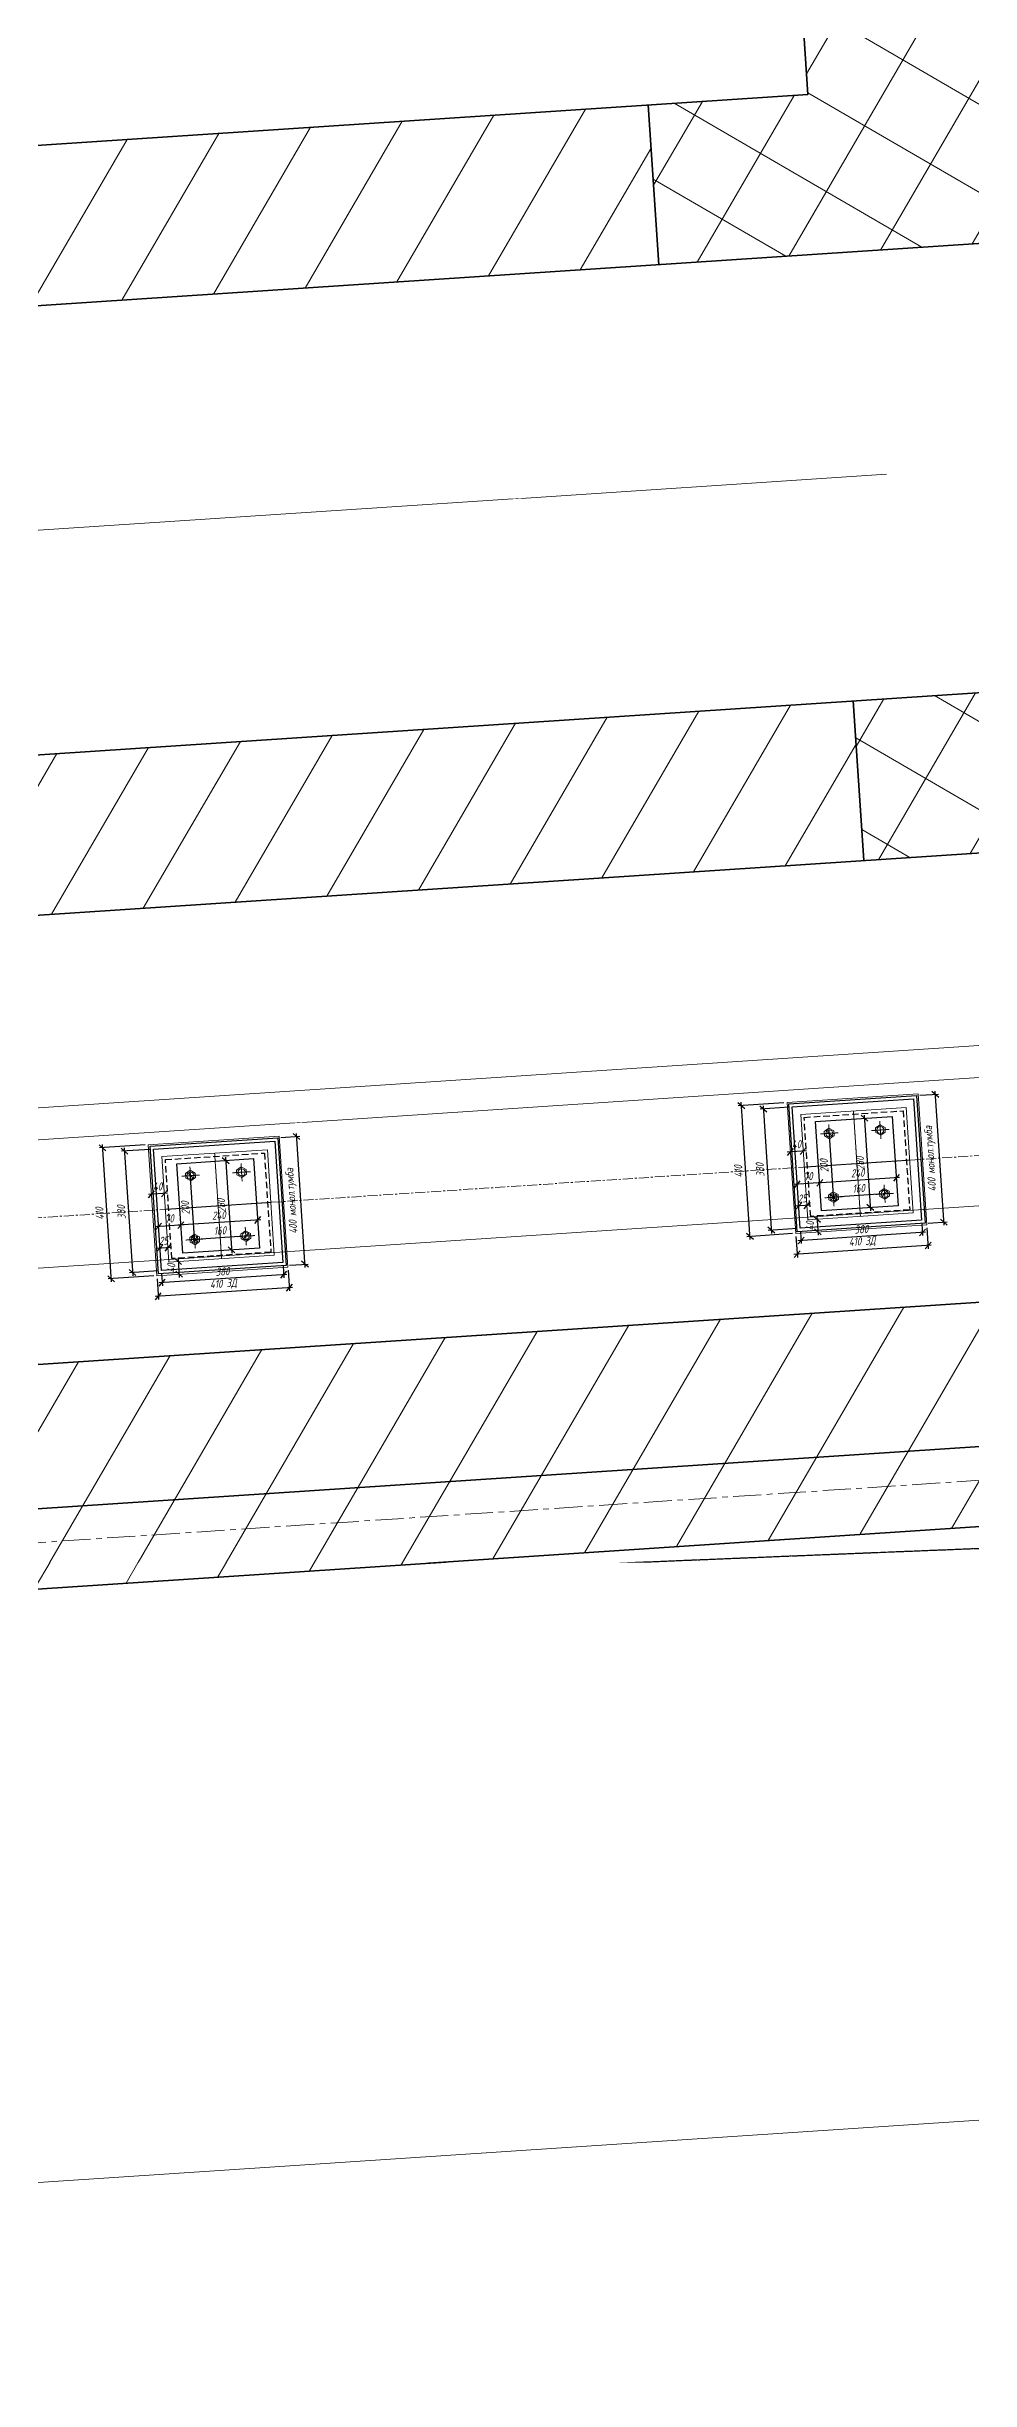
# Model space of a CAD drawing. Header units: millimetres. Extents: x 263685 to 14136308, y -2404013 to 2433772.
# Drawn here: x 7936664 to 7939550, y -584624 to -577334 of the extents above; entities that cross this region are included whole.
import ezdxf
from ezdxf import colors
from ezdxf.entities.mleader import LeaderData, LeaderLine
from ezdxf.math import Vec2, Vec3

# ---------------------------------------------------------------- set-up
doc = ezdxf.new("R2010")
doc.units = ezdxf.units.MM
for name, pattern in [('осевая', [2, 1.25, -0.25, 0.25, -0.25]), ('осеваяX2', [4, 2.5, -0.5, 0.5, -0.5]), ('Штриховая', [3, 2, -1])]:
    doc.linetypes.add(name, pattern=pattern)
for name, color, linetype, lineweight in [('Выноски', 3, 'Continuous', 15), ('ИС_Med', 7, 'Continuous', 35), ('ИС_Ось', 3, 'осевая', 18), ('ИС_РЗМ', 3, 'Continuous', 18), ('ИС_Тон', 3, 'Continuous', 18), ('ИС_Штр', 3, 'Continuous', 9), ('МДП_Ось', 1, 'осеваяX2', 30)]:
    doc.layers.add(name, color=color, linetype=linetype, lineweight=lineweight)
doc.styles.add('0', font='isocpeur.ttf', dxfattribs={"width": 0.8, "oblique": 15})
doc.styles.add('ISOCPEUR', font='isocpeur.ttf', dxfattribs={"width": 0.8, "oblique": 15, "height": 2.5})
doc.dimstyles.new('М10', dxfattribs={"dimscale": 10, "dimtxt": 2.5, "dimasz": 2, "dimexe": 1, "dimexo": 1, "dimgap": 1, "dimtad": 1, "dimdec": 0, "dimtxsty": '0', "dimblk1": 'OBLIQUE', "dimblk2": 'OBLIQUE', "dimsah": 1, "dimcen": 2.5, "dimdle": 1, "dimclrd": 256, "dimclre": 256, "dimclrt": 256, "dimaunit": 1, "dimadec": 0, "dimazin": 0, "dimtfac": 0.75, "dimtdec": 0, "dimtmove": 1, "dimatfit": 2, "dimldrblk": 'OBLIQUE', "dimfxl": 1, "dimtolj": 1, "dimtzin": 0, "dimlwd": -1, "dimlwe": -1, "dimarcsym": 0})
doc.dimstyles.new('М200', dxfattribs={"dimscale": 200, "dimtxt": 2.5, "dimasz": 2, "dimexe": 1, "dimexo": 1, "dimgap": 0.8, "dimtad": 1, "dimdec": 0, "dimzin": 0, "dimdsep": 46, "dimtxsty": '0', "dimblk": 'OBLIQUE', "dimcen": 0.09, "dimdle": 1, "dimclrd": 256, "dimclre": 256, "dimclrt": 256, "dimadec": 4, "dimazin": 0, "dimtfac": 1, "dimtdec": 0, "dimtmove": 1, "dimatfit": 2, "dimfxl": 1, "dimtolj": 1, "dimtzin": 0, "dimlwd": -1, "dimarcsym": 0})

# ---------------------------------------------------------------- blocks, each defined once
blk = doc.blocks.new('_None')
blk = doc.blocks.new('болт БО')
at = {"layer": 'ИС_Тон', "linetype": 'осевая'}
for p, q in [((-27.8473755350301, 0.1288116181356145), (27.84737553503055, -0.1288116181353871)), ((-0.1288116180771794, -27.84737553508876), (0.1288116183113743, 27.84737553520426))]:
    blk.add_line(p, q, dxfattribs=at)
at = {"layer": 'ИС_Тон'}
blk.add_lwpolyline([(14.96664636836476, -7.295342044146537), (15.03303712032357, 7.157535470322273), (0.07648264958743312, 16.64982433590194), (-14.96664636713922, 7.295342045052394), (-15.03303711909848, -7.157535469416189), (-0.07648264836325325, -16.64982433522869)], close=True, dxfattribs=at)
blk.add_circle((1.168700691778213e-10, -4.547473508864641e-13), 11, dxfattribs=at)
blk = doc.blocks.new('_OBLIQUE')
at = {"color": 0, "linetype": 'ByBlock', "lineweight": -2}
blk.add_line((0.5000000000000001, 0.4999999999999999), (-0.5000000000000001, -0.4999999999999999), dxfattribs=at)
blk = doc.blocks.new('*D1497')
at = {"layer": 'Defpoints', "transparency": 16777216}
blk.add_line((134.5914304818598, -114.4579757231695), (-45.40856951814021, -114.4579756183957), dxfattribs=at)
at = {"layer": 'Defpoints', "color": 0, "transparency": 16777216}
for p in [(-35.40856951814021, -114.4579756242165), (-35.40856951814021, -114.4579756242165), (124.5914304818598, -114.4579757191532)]:
    blk.add_point(p, dxfattribs=at)
at = {"layer": 'Defpoints', "transparency": 16777216, "xscale": 20, "yscale": 20, "zscale": 20}
for p, rotation in [((-35.40856951814021, -114.4579756242165), 179.9999999666495), ((124.5914304818598, -114.4579757173487), 359.9999999666495)]:
    blk.add_blockref('_OBLIQUE', p, dxfattribs=dict(at, rotation=rotation))
at = {"layer": 'Defpoints', "transparency": 16777216, "insert": (44.59143049495652, -91.95797567078262), "char_height": 25, "attachment_point": 5, "rotation": 359.99999996664945, "style": '0'}
blk.add_mtext('\\A1;160', dxfattribs=at)
blk = doc.blocks.new('*D1498')
at = {"layer": 'Defpoints', "transparency": 16777216}
blk.add_line((-35.40880475780974, -124.5088569954096), (-35.40880475780979, 95.4911430049979), dxfattribs=at)
at = {"layer": 'Defpoints', "color": 0, "transparency": 16777216}
for p in [(-35.40880475779524, 85.4911430049979), (-35.40880475780979, 85.4911430049979), (-35.40880479216686, -114.5088569954096)]:
    blk.add_point(p, dxfattribs=at)
at = {"layer": 'Defpoints', "transparency": 16777216, "xscale": 20, "yscale": 20, "zscale": 20}
for p, rotation in [((-35.40880475780979, 85.4911430049979), 90), ((-35.40880475780974, -114.5088569954096), 270)]:
    blk.add_blockref('_OBLIQUE', p, dxfattribs=dict(at, rotation=rotation))
at = {"layer": 'Defpoints', "transparency": 16777216, "insert": (-57.90880475780976, -14.50885699520585), "char_height": 25, "attachment_point": 5, "rotation": 90, "style": '0'}
blk.add_mtext('\\A1;200', dxfattribs=at)
blk = doc.blocks.new('*D1500')
at = {"layer": 'Defpoints', "transparency": 16777216}
blk.add_line((174.5911951518665, -66.70392639021156), (-85.40880484813351, -66.70392623887165), dxfattribs=at)
at = {"layer": 'Defpoints', "color": 0, "transparency": 16777216}
for p in [(-75.40880484813351, -66.70392624472152), (-75.40880484813351, -66.70392624469241), (164.5911951518665, -66.70392638715566)]:
    blk.add_point(p, dxfattribs=at)
at = {"layer": 'Defpoints', "transparency": 16777216, "xscale": 20, "yscale": 20, "zscale": 20}
for p, rotation in [((-75.40880484813351, -66.70392624469241), 179.9999999666495), ((164.5911951518665, -66.7039263843908), 359.9999999666495)]:
    blk.add_blockref('_OBLIQUE', p, dxfattribs=dict(at, rotation=rotation))
at = {"layer": 'Defpoints', "transparency": 16777216, "insert": (44.5911951649632, -44.20392631454161), "char_height": 25, "attachment_point": 5, "rotation": 359.99999996664945, "style": '0'}
blk.add_mtext('\\A1;240', dxfattribs=at)
blk = doc.blocks.new('*D1501')
at = {"layer": 'Defpoints', "transparency": 16777216}
blk.add_line((77.35079307762678, 135.49114293803), (77.35079307762685, -164.5088570619701), dxfattribs=at)
at = {"layer": 'Defpoints', "color": 0, "transparency": 16777216}
for p in [(77.35079324383881, 125.49114293803), (77.35079307762683, -154.5088570619701), (77.35079307762683, -154.5088570619701)]:
    blk.add_point(p, dxfattribs=at)
at = {"layer": 'Defpoints', "transparency": 16777216, "xscale": 20, "yscale": 20, "zscale": 20}
for p, rotation in [((77.35079307762678, 125.49114293803), 90), ((77.35079307762683, -154.5088570619701), 270)]:
    blk.add_blockref('_OBLIQUE', p, dxfattribs=dict(at, rotation=rotation))
at = {"layer": 'Defpoints', "transparency": 16777216, "insert": (54.85079307762679, -14.50885706197007), "char_height": 25, "attachment_point": 5, "rotation": 90, "style": '0'}
blk.add_mtext('\\A1;280', dxfattribs=at)
blk = doc.blocks.new('*D1502')
at = {"layer": 'Defpoints', "transparency": 16777216}
blk.add_line((-65.40880484813351, -66.70392624966917), (-155.408804848119, -66.70392619728227), dxfattribs=at)
at = {"layer": 'Defpoints', "color": 0, "transparency": 16777216}
for p in [(-145.408804848119, -66.70392620316125), (-145.408804848119, -66.70392620310304), (-75.40880484813351, -66.70392624472152)]:
    blk.add_point(p, dxfattribs=at)
at = {"layer": 'Defpoints', "transparency": 16777216, "xscale": 20, "yscale": 20, "zscale": 20}
for p, rotation in [((-145.408804848119, -66.70392620310304), 179.9999999666495), ((-75.40880484813351, -66.7039262438484), 359.9999999666495)]:
    blk.add_blockref('_OBLIQUE', p, dxfattribs=dict(at, rotation=rotation))
at = {"layer": 'Defpoints', "transparency": 16777216, "insert": (-110.4088048350295, -44.20392622347573), "char_height": 25, "attachment_point": 5, "rotation": 359.99999996664945, "style": '0'}
blk.add_mtext('\\A1;70', dxfattribs=at)
blk = doc.blocks.new('*D1503')
at = {"layer": 'Defpoints', "transparency": 16777216}
blk.add_line((-110.4088048882531, -134.3160017164191), (-155.4088048882531, -134.3160016902257), dxfattribs=at)
at = {"layer": 'Defpoints', "color": 0, "transparency": 16777216}
for p in [(-145.4088048882531, -134.3160016960464), (-145.4088048882531, -134.3160016960464), (-120.4088048882531, -134.3160017108603)]:
    blk.add_point(p, dxfattribs=at)
at = {"layer": 'Defpoints', "transparency": 16777216, "xscale": 20, "yscale": 20, "zscale": 20}
for p, rotation in [((-145.4088048882531, -134.3160016960464), 179.9999999666495), ((-120.4088048882531, -134.3160017105984), 359.9999999666495)]:
    blk.add_blockref('_OBLIQUE', p, dxfattribs=dict(at, rotation=rotation))
at = {"layer": 'Defpoints', "transparency": 16777216, "insert": (-132.9088048751564, -111.8160017034097), "char_height": 25, "attachment_point": 5, "rotation": 359.99999996664945, "style": '0'}
blk.add_mtext('\\A1;25', dxfattribs=at)
blk = doc.blocks.new('*D1504')
at = {"layer": 'Defpoints', "transparency": 16777216}
blk.add_line((-110.4088047875248, 35.37111904117046), (-170.4088047875393, 35.37111907609506), dxfattribs=at)
at = {"layer": 'Defpoints', "color": 0, "transparency": 16777216}
for p in [(-160.4088047875393, 35.37111907027429), (-160.4088047875393, 35.37111907027429), (-120.4088047875248, 35.37111904652556)]:
    blk.add_point(p, dxfattribs=at)
at = {"layer": 'Defpoints', "transparency": 16777216, "xscale": 20, "yscale": 20, "zscale": 20}
for p, rotation in [((-160.4088047875393, 35.37111907027429), 179.9999999666495), ((-120.4088047875248, 35.37111904699123), 359.9999999666495)]:
    blk.add_blockref('_OBLIQUE', p, dxfattribs=dict(at, rotation=rotation))
at = {"layer": 'Defpoints', "transparency": 16777216, "insert": (-140.4088047744281, 57.87111905839993), "char_height": 25, "attachment_point": 5, "rotation": 359.99999996664945, "style": '0'}
blk.add_mtext('\\A1;40', dxfattribs=at)
blk = doc.blocks.new('*D1505')
at = {"layer": 'Defpoints', "transparency": 16777216}
for p, q in [((259.59119502342, -284.3531218832941), (-170.4088049765654, -284.3531216330011)), ((-160.4088049446418, -229.5088569208456), (-160.4088049823862, -294.3531216388219)), ((249.5911950553436, -229.5088571642118), (249.5911950175993, -294.3531218774733))]:
    blk.add_line(p, q, dxfattribs=at)
at = {"layer": 'Defpoints', "color": 0, "transparency": 16777216}
for p in [(-160.408804938821, -219.5088569208456), (-160.4088049765654, -284.3531216388219), (249.5911950611644, -219.5088571642118)]:
    blk.add_point(p, dxfattribs=at)
at = {"layer": 'Defpoints', "transparency": 16777216, "xscale": 20, "yscale": 20, "zscale": 20}
for p, rotation in [((-160.4088049765654, -284.3531216388219), 179.9999999666495), ((249.5911950234201, -284.3531218774733), 359.9999999666495)]:
    blk.add_blockref('_OBLIQUE', p, dxfattribs=dict(at, rotation=rotation))
at = {"layer": 'Defpoints', "transparency": 16777216, "insert": (44.59119503761545, -259.9781217581476), "char_height": 25, "attachment_point": 5, "rotation": 359.99999996664945, "style": '0'}
blk.add_mtext('\\A1;410 ЗД', dxfattribs=at)
blk = doc.blocks.new('*D1506')
at = {"layer": 'Defpoints', "transparency": 16777216}
for p, q in [((-145.408804935736, -214.5088569297513), (-145.408804957861, -252.5192419070227)), ((234.5911950642494, -214.508857155306), (234.5911950421244, -252.5192421282118)), ((244.5911950479452, -242.5192421340325), (-155.4088049520402, -242.5192419012019))]:
    blk.add_line(p, q, dxfattribs=at)
at = {"layer": 'Defpoints', "color": 0, "transparency": 16777216}
for p in [(-145.4088049299153, -204.5088569297513), (234.5911950700702, -204.508857155306), (-145.4088049520402, -242.5192419070227)]:
    blk.add_point(p, dxfattribs=at)
at = {"layer": 'Defpoints', "transparency": 16777216, "xscale": 20, "yscale": 20, "zscale": 20}
for p, rotation in [((-145.4088049520402, -242.5192419070227), 179.9999999666495), ((234.5911950479452, -242.5192421282118), 359.9999999666495)]:
    blk.add_blockref('_OBLIQUE', p, dxfattribs=dict(at, rotation=rotation))
at = {"layer": 'Defpoints', "transparency": 16777216, "insert": (44.59119506104921, -220.0192420176172), "char_height": 25, "attachment_point": 5, "rotation": 359.99999996664945, "style": '0'}
blk.add_mtext('\\A1;380', dxfattribs=at)
blk = doc.blocks.new('*D1507')
at = {"layer": 'Defpoints', "transparency": 16777216}
blk.add_line((-91.22692861046929, -169.508856961882), (-91.22692861046927, -229.5088569618821), dxfattribs=at)
at = {"layer": 'Defpoints', "color": 0, "transparency": 16777216}
for p in [(-91.22692858672056, -179.508856961882), (-91.22692861045473, -219.5088569618821), (-91.22692861046929, -219.5088569618821)]:
    blk.add_point(p, dxfattribs=at)
at = {"layer": 'Defpoints', "transparency": 16777216, "xscale": 20, "yscale": 20, "zscale": 20}
for p, rotation in [((-91.22692861046929, -179.508856961882), 90), ((-91.22692861046929, -219.5088569618821), 270)]:
    blk.add_blockref('_OBLIQUE', p, dxfattribs=dict(at, rotation=rotation))
at = {"layer": 'Defpoints', "transparency": 16777216, "insert": (-113.7269285985949, -199.5088569619402), "char_height": 25, "attachment_point": 5, "rotation": 90, "style": '0'}
blk.add_mtext('\\A1;40', dxfattribs=at)
blk = doc.blocks.new('*D1508')
at = {"layer": 'Defpoints', "transparency": 16777216}
for p, q in [((-155.4088047043461, 175.4911430702487), (-245.8727593066562, 175.4911430702487)), ((-235.8727593066562, 185.4911430702487), (-235.8727593066561, -214.5088569297515)), ((-155.4088049299153, -204.5088569297515), (-245.8727593066561, -204.5088569297515))]:
    blk.add_line(p, q, dxfattribs=at)
at = {"layer": 'Defpoints', "color": 0, "transparency": 16777216}
for p in [(-145.4088047043461, 175.4911430702487), (-235.8727593066561, -204.5088569297515), (-145.4088049299153, -204.5088569297515)]:
    blk.add_point(p, dxfattribs=at)
at = {"layer": 'Defpoints', "transparency": 16777216, "xscale": 20, "yscale": 20, "zscale": 20}
for p, rotation in [((-235.8727593066562, 175.4911430702487), 90), ((-235.8727593066561, -204.5088569297515), 270)]:
    blk.add_blockref('_OBLIQUE', p, dxfattribs=dict(at, rotation=rotation))
at = {"layer": 'Defpoints', "transparency": 16777216, "insert": (-258.3727593066561, -14.50885692975131), "char_height": 25, "attachment_point": 5, "rotation": 90, "style": '0'}
blk.add_mtext('\\A1;380', dxfattribs=at)
blk = doc.blocks.new('*D1509')
at = {"layer": 'Defpoints', "transparency": 16777216}
for p, q in [((-170.4088046954694, 190.4911430791545), (-313.6341531854397, 190.4911430791545)), ((-303.6341531854396, -229.5088569208457), (-303.6341531854397, 200.4911430791545)), ((-170.4088049388211, -219.5088569208457), (-313.6341531854396, -219.5088569208457))]:
    blk.add_line(p, q, dxfattribs=at)
at = {"layer": 'Defpoints', "color": 0, "transparency": 16777216}
for p in [(-303.6341531854397, 190.4911430791545), (-160.4088046954694, 190.4911430791545), (-160.4088049388211, -219.5088569208457)]:
    blk.add_point(p, dxfattribs=at)
at = {"layer": 'Defpoints', "transparency": 16777216, "xscale": 20, "yscale": 20, "zscale": 20}
for p, rotation in [((-303.6341531854397, 190.4911430791545), 90), ((-303.6341531854396, -219.5088569208457), 270)]:
    blk.add_blockref('_OBLIQUE', p, dxfattribs=dict(at, rotation=rotation))
at = {"layer": 'Defpoints', "transparency": 16777216, "insert": (-326.1341531854396, -14.50885692084554), "char_height": 25, "attachment_point": 5, "rotation": 90, "style": '0'}
blk.add_mtext('\\A1;410', dxfattribs=at)
blk = doc.blocks.new('*D1499')
at = {"layer": 'Defpoints', "transparency": 16777216}
for p, q in [((254.5911953015767, 185.4911428387568), (313.4498260339479, 185.4911428387568)), ((303.4498260339481, -224.5088571612433), (303.4498260339479, 195.4911428387569)), ((254.5911950641331, -214.5088571612433), (313.4498260339481, -214.5088571612433))]:
    blk.add_line(p, q, dxfattribs=at)
at = {"layer": 'Defpoints', "color": 0, "transparency": 16777216}
for p in [(244.5911953015767, 185.4911428387568), (303.4498260339479, 185.4911428387568), (244.5911950641331, -214.5088571612433)]:
    blk.add_point(p, dxfattribs=at)
at = {"layer": 'Defpoints', "transparency": 16777216, "xscale": 20, "yscale": 20, "zscale": 20}
for p, rotation in [((303.4498260339479, 185.4911428387568), 90), ((303.4498260339481, -214.5088571612433), 270)]:
    blk.add_blockref('_OBLIQUE', p, dxfattribs=dict(at, rotation=rotation))
at = {"layer": 'Defpoints', "transparency": 16777216, "insert": (277.1998260339479, -14.5088571612433), "char_height": 25, "attachment_point": 5, "rotation": 90, "style": '0'}
blk.add_mtext('\\A1;400 монол.тумба', dxfattribs=at)
blk = doc.blocks.new('*D1668')
at = {"layer": 'Defpoints', "color": 0, "transparency": 16777216}
for p in [(64902.03932662105, -14.85290284489383), (65024.00519072359, -1859.318208191082), (35765.67008243076, -1941.504730546909)]:
    blk.add_point(p, dxfattribs=at)
at = {"layer": 'ИС_РЗМ', "transparency": 16777216}
for p, q in [((64915.23557201627, -214.4170757504226), (65037.2014361188, -2058.882381096606)), ((35688.07177362777, -3799.16628128832), (65223.56936362912, -1846.121962795847)), ((35778.86632782599, -2141.068903452435), (35900.83219192852, -3985.534208798624))]:
    blk.add_line(p, q, dxfattribs=at)
at = {"layer": 'ИС_РЗМ', "transparency": 16777216, "xscale": 400, "yscale": 400, "zscale": 400}
for p, rotation in [((65024.00519072358, -1859.318208191075), 3.783194263195915), ((35887.6359465333, -3785.970035893092), 183.7831942631959)]:
    blk.add_blockref('_OBLIQUE', p, dxfattribs=dict(at, rotation=rotation))
at = {"layer": 'ИС_РЗМ', "transparency": 16777216, "insert": (50431.07760851239, -2448.461297844216), "char_height": 500, "attachment_point": 5, "rotation": 3.7831942631959286, "style": '0'}
blk.add_mtext('\\A1;29200', dxfattribs=at)
blk = doc.blocks.new('Б33')
at = {"layer": 'ИС_Med'}
blk.add_lwpolyline([(-15.08812343867604, -0.6870502139208838), (15.1118765613065, -0.6870502139209975), (15.1118765613065, 0.7129497860732954), (-15.08812343867604, 0.7129497860734091)], close=True, dxfattribs=at)
at = {"layer": 'ИС_Ось', "linetype": 'осевая', "ltscale": 25}
blk.add_lwpolyline([(-16.48812343867027, 0.01294978609064401), (16.51187656132973, 0.0129497860907577)], dxfattribs=at)
blk = doc.blocks.new('*U1655')
at = {"layer": 'Defpoints'}
for points in [[(244.591195064133, -214.5088571612432), (-155.4088049358525, -214.5088569238142), (-155.4088046984234, 185.4911430761858), (244.5911953015766, 185.4911428387568)], [(164.5911950997415, -154.5088571137458), (-75.40880490024392, -154.5088569712825), (-75.4088047340465, 125.4911430287175), (164.5911952659535, 125.4911428862542)]]:
    blk.add_lwpolyline(points, close=True, dxfattribs=at)
at = {"layer": 'Defpoints', "color": 1, "ltscale": 250}
blk.add_lwpolyline([(234.5911950700702, -204.508857155306), (-145.4088049299153, -204.5088569297513), (-145.408804704346, 175.4911430702487), (234.5911952956394, 175.491142844694)], close=True, dxfattribs=at)
at = {"layer": 'Defpoints', "color": 1, "linetype": 'Штриховая', "ltscale": 10}
blk.add_lwpolyline([(199.5911950908503, -169.5088571345259), (-110.4088049091351, -169.5088569505024), (-110.4088047251407, 140.4911430494976), (199.5911952748593, 140.4911428654741)], close=True, dxfattribs=at)
at = {"layer": 'ИС_Тон'}
for points in [[(249.5911950611644, -219.5088571642118), (-160.408804938821, -219.5088569208456), (-160.4088046954694, 190.4911430791544), (249.5911953045452, 190.4911428357882)], [(209.5911950849277, -179.5088571404631), (-120.4088049150869, -179.5088569445943), (-120.4088047192035, 150.4911430554348), (209.591195280811, 150.4911428595369)]]:
    blk.add_lwpolyline(points, close=True, dxfattribs=at)
at = {"layer": 'ИС_Тон', "linetype": 'осевая'}
for points in [[(44.59119508491312, -179.5088570424996), (44.5911952807819, 150.4911429575004)], [(209.5911951828621, -14.50885714046308), (-120.4088048171379, -14.5088569445943)]]:
    blk.add_lwpolyline(points, dxfattribs=at)
at = {"layer": 'ИС_Тон', "rotation": 179.9999999659908}
for p in [(-35.40880475766426, 85.49114300496876), (124.5911952423357, 85.49114291000296), (-35.40880487637878, -114.5088569950312), (124.5911951236067, -114.508857089997)]:
    blk.add_blockref('болт БО', p, dxfattribs=at)
at = {"layer": 'Defpoints'}
for base, p1, p2, angle, picture, middle in [((-303.6341531854397, 190.4911430791545), (-160.408804938821, -219.5088569208456), (-160.4088046954694, 190.4911430791544), 269.9999999659199, '*D1509', (-326.1341531854396, -14.50885692084554)), ((-235.8727593066561, -204.5088569297515), (-145.408804704346, 175.4911430702487), (-145.4088049299153, -204.5088569297513), 269.9999999659199, '*D1508', (-258.3727593066561, -14.50885692975131)), ((-35.40880475780979, 85.4911430049979), (-35.40880479216685, -114.5088569954096), (-35.40880475779522, 85.49114300499787), 269.9999999659199, '*D1498', (-57.90880475780976, -14.50885699520585)), ((77.35079307762683, -154.5088570619701), (77.35079324383878, 125.49114293803), (77.3507930776268, -154.50885706197), 269.9999999659199, '*D1501', (54.85079307762679, -14.50885706197007)), ((-145.408804848119, -66.70392620310304), (-75.40880484813351, -66.70392624472152), (-145.408804848119, -66.70392620316125), 179.9999999666495, '*D1502', (-110.4088048350295, -44.20392622347573)), ((-75.40880484814701, -66.70392624472652), (164.5911951518665, -66.70392638715566), (-75.40880484813351, -66.70392624472152), 179.9999999666495, '*D1500', (44.5911951649632, -44.20392631454161)), ((-35.40856951814021, -114.4579756242165), (124.5914304818598, -114.4579757191532), (-35.40856951814021, -114.4579756242165), 179.9999999666495, '*D1497', (44.59143049495652, -91.95797567078262)), ((-145.4088049520402, -242.5192419070227), (234.5911950700702, -204.508857155306), (-145.4088049299153, -204.5088569297513), 179.9999999666495, '*D1506', (44.59119506104921, -220.0192420176172))]:
    dim = blk.add_linear_dim(base=base, p1=p1, p2=p2, angle=angle, dimstyle='М10', dxfattribs=at)
    dim.commit()
    dim.dimension.update_dxf_attribs({"geometry": picture, "text_midpoint": middle})
for base, p1, p2, angle, text, picture, middle in [((303.4498260339479, 185.4911428387568), (244.591195064133, -214.5088571612432), (244.5911953015766, 185.4911428387568), 269.9999999659199, '<> монол.тумба', '*D1499', (277.1998260339479, -14.5088571612433)), ((-160.4088049765654, -284.3531216388219), (249.5911950611644, -219.5088571642118), (-160.408804938821, -219.5088569208456), 179.9999999666495, '<> ЗД', '*D1505', (44.59119503761545, -259.9781217581476))]:
    dim = blk.add_linear_dim(base=base, p1=p1, p2=p2, angle=angle, text=text, dimstyle='М10', dxfattribs=at)
    dim.commit()
    dim.dimension.update_dxf_attribs({"geometry": picture, "text_midpoint": middle})
for base, p1, p2, angle, picture, middle, set_off in [((-160.4088047875517, 35.37111907027744), (-120.4088047875372, 35.37111904652872), (-160.4088047875517, 35.37111907027744), 179.9999999666495, '*D1504', (-140.4088047875372, 35.37111905840308), (-1.237765445694095e-11, 3.154809746774845e-12)), ((-145.408804888261, -134.3160016960755), (-120.408804888261, -134.3160017108893), (-145.408804888261, -134.3160016960755), 179.9999999666495, '*D1503', (-132.908804888261, -134.3160017034387), (-7.887024366937112e-12, -2.901856532844249e-11)), ((-91.22692861047031, -219.5088569619151), (-91.22692858672156, -179.508856961915), (-91.22692861045573, -219.508856961915), 269.9999999659199, '*D1507', (-91.22692859859592, -199.5088569619732), (-1.023181539494544e-12, -3.299760464869905e-11))]:
    dim = blk.add_linear_dim(base=base, p1=p1, p2=p2, angle=angle, dimstyle='М10', dxfattribs=at)
    dim.commit()
    dim.dimension.update_dxf_attribs({"geometry": picture, "text_midpoint": middle, "dimtype": 128, "insert": set_off})
blk = doc.blocks.new('*U1659')
at = {"layer": 'ИС_Med', "color": 0, "linetype": 'ByBlock', "lineweight": -2, "transparency": 16777216}
for p in [(26000, 0), (28000, 0)]:
    blk.add_blockref('*U1655', p, dxfattribs=at)
blk = doc.blocks.new('План Узловая')
at = {"layer": 'Выноски'}
ml = blk.add_multileader_mtext('Standard', dxfattribs=at)
ml.set_content('Ось путепровода\\PОсь проезжей части', color=256, style='ISOCPEUR')
ml.set_leader_properties(color=256)
ml.set_arrow_properties(name='NONE')
ml.build(insert=Vec2(0, 0))
ml.multileader.update_dxf_attribs({"text_left_attachment_type": 6, "text_right_attachment_type": 6, "dogleg_length": 2, "arrow_head_size": 500, "scale": 200})
ctx = ml.context
ctx.base_point, ctx.scale, ctx.char_height, ctx.arrow_head_size, ctx.landing_gap_size, ctx.plane_origin, ctx.plane_x_axis, ctx.plane_y_axis = Vec3(13839.92619156837, 3519.031026244164), 200, 500, 500, 125, Vec3(7982.3427734375, 9376.900268435478), Vec3(1, 2.842170943040402e-15), Vec3(-2.842170943040402e-15, 1)
ctx.left_attachment, ctx.right_attachment, ctx.text_align_type = 6, 6, 1
notes = []
notes.append((ctx, [(0, (1, 1, 0), (13739.92619156837, 3519.031026244164), (1, 5.684341886080802e-16), 100, [(0, [(12905.34992742538, 1676.732035160065)], 0, [])])]))
ctx.mtext.insert, ctx.mtext.text_direction, ctx.mtext.rotation, ctx.mtext.width, ctx.mtext.alignment, ctx.mtext.flow_direction = Vec3(16541.91348958015, 4169.031026721001), Vec3(1, 2.842170943040402e-15), 2.842170943040402e-15, 6401.925370128336, 2, 5
ctx.mtext.has_bg_fill, ctx.mtext.bg_color, ctx.mtext.bg_scale_factor, ctx.mtext.bg_transparency, ctx.mtext.use_window_bg_color = 1, -1023410167, 1.5, 0, 1
ml = blk.add_multileader_mtext('Standard', dxfattribs=at)
ml.set_content('Металлическое барьерное ограждение', color=256, style='ISOCPEUR')
ml.set_leader_properties(color=256)
ml.set_arrow_properties(name='NONE')
ml.build(insert=Vec2(0, 0))
ml.multileader.update_dxf_attribs({"text_left_attachment_type": 6, "text_right_attachment_type": 6, "dogleg_length": 2, "arrow_head_size": 500, "scale": 200})
ctx = ml.context
ctx.base_point, ctx.scale, ctx.char_height, ctx.arrow_head_size, ctx.landing_gap_size, ctx.plane_origin, ctx.plane_x_axis, ctx.plane_y_axis = Vec3(11405.32098464839, -1045.000205874447), 200, 500, 500, 125, Vec3(11962.09887909889, 7253.385015964508), Vec3(1, 2.842170943040402e-15), Vec3(-2.842170943040402e-15, 1)
ctx.left_attachment, ctx.right_attachment, ctx.text_align_type = 6, 6, 1
notes.append((ctx, [(1, (1, 1, 0), (18409.29558086395, -1045.000205874443), (-1, -5.684341886080802e-16), 100, [(0, [(19055.44950437546, -2159.743557214737)], 0, [])])]))
ctx.mtext.insert, ctx.mtext.text_direction, ctx.mtext.rotation, ctx.mtext.width, ctx.mtext.alignment, ctx.mtext.flow_direction = Vec3(14857.30828285217, -395.0002059936523), Vec3(1, 2.842170943040402e-15), 2.842170943040402e-15, 7049.42080516668, 2, 5
ctx.mtext.has_bg_fill, ctx.mtext.bg_color, ctx.mtext.bg_scale_factor, ctx.mtext.bg_transparency, ctx.mtext.use_window_bg_color = 1, -1023410167, 1.5, 0, 1
for ctx, leaders in notes:
    for number, flags, end, landing, length, lines in leaders:
        leader = LeaderData()
        leader.index, (leader.has_last_leader_line, leader.has_dogleg_vector, leader.attachment_direction) = number, flags
        leader.last_leader_point, leader.dogleg_vector, leader.dogleg_length = Vec3(end), Vec3(landing), length
        for number, points, colour, breaks in lines:
            line = LeaderLine()
            line.index, line.vertices, line.color, line.breaks = number, Vec3.list(points), colors.encode_raw_color(colour), breaks
            leader.lines.append(line)
        ctx.leaders.append(leader)
at = {"layer": 'ИС_Штр'}
h = blk.add_hatch(dxfattribs=at)
h.set_pattern_fill('ANSI31', color=256, scale=75, angle=14.81052377493742)
h.set_pattern_definition([(59.81052377493732, (22003.29584109731, 2576.816384432022), (-205.8274345762676, 119.7438215556539), [])])
h.paths.add_polyline_path([(64855.75543954974, 685.0890401554061), (35719.38619535964, -1241.562787548406), (35765.57305422839, -1940.037392498227), (50353.86806969874, -976.092488008202), (50992.10248236806, -1535.145462379442), (51590.75141955825, -1495.559336429636), (52149.82637419621, -857.3637215307681), (64901.91072837519, -12.90813735965639)])
at = {"layer": 'ИС_Med'}
for points in [[(10149.6766130504, -4434.557615104772), (32095.84325178718, -1932.153487388219), (65313.53597854835, 264.3771739467629), (98056.22465341061, 623.8935575291398), (100215.1736815489, 528.4554030880099)], [(100302.5643072961, 274.3480767873116), (98052.0735818771, 373.8329087988241), (65323.16334751365, 14.46781313285464), (32087.49713647336, -2184.725104697689), (10232.9464191242, -4676.682758318668)]]:
    blk.add_lwpolyline(points, dxfattribs=at)
at = {"layer": 'ИС_Ось', "color": 2, "ltscale": 70}
for points in [[(172669.4865019924, -5094.448025299484), (148220.3896199672, -2510.588124022877), (129234.6710553742, -859.4733675673124), (98054.57211781928, 518.8690849919221), (65324.98813192089, 159.4965908002632), (33630.76804503257, -1936.293949172323), (8903.024143849587, -4780.269644752174)], [(172654.2472980657, -5238.644997055766), (148206.487485762, -2654.926401646415), (129225.1836240305, -1004.195574880687), (98052.16449633686, 373.8339087393761), (65330.57200592806, 14.54916157400294), (33643.84309371328, -2080.746022053769), (8919.59160160087, -4924.320050317932)]]:
    blk.add_lwpolyline(points, dxfattribs=at)
at = {"layer": 'ИС_РЗМ'}
dim = blk.add_aligned_dim(p1=(35765.67008243076, -1941.504730546905), p2=(64902.03932662104, -14.85290284489747), distance=-1848.4934229344924, dimstyle='М200', dxfattribs=at)
dim.commit()
dim.dimension.update_dxf_attribs({"geometry": '*D1668', "text_midpoint": (50431.07760851239, -2448.461297844216)})
at = {"layer": 'Выноски'}
ml = blk.add_multileader_mtext('Standard', dxfattribs=at)
ml.set_content('225 км\\PПК 3+71,67', color=256, style='ISOCPEUR')
ml.set_leader_properties(color=256)
ml.set_arrow_properties(name='NONE')
ml.build(insert=Vec2(0, 0))
ml.multileader.update_dxf_attribs({"text_left_attachment_type": 6, "text_right_attachment_type": 6, "dogleg_length": 2, "arrow_head_size": 300, "scale": 200})
ctx = ml.context
ctx.base_point, ctx.scale, ctx.char_height, ctx.arrow_head_size, ctx.landing_gap_size, ctx.plane_origin, ctx.plane_x_axis, ctx.plane_y_axis = Vec3(50527.69845328078, 4162.554789304732), 200, 500, 300, 125, Vec3(44403.06487798691, 9237.545387625694), Vec3(1, 2.842170943040402e-15), Vec3(-2.842170943040402e-15, 1)
ctx.left_attachment, ctx.right_attachment = 6, 6
notes = []
notes.append((ctx, [(1, (1, 1, 0), (53685.6476457119, 4162.554789304733), (-1, -2.842170943040401e-16), 100, [(0, [(54634.42280244827, 5457.490180015564)], 0, [])])]))
ctx.mtext.insert, ctx.mtext.text_direction, ctx.mtext.rotation, ctx.mtext.width, ctx.mtext.flow_direction = Vec3(50786.67304944992, 4762.55478978157), Vec3(1, 2.842170943040402e-15), 2.842170943040402e-15, 3076.681753235513, 5
ctx.mtext.has_bg_fill, ctx.mtext.bg_color, ctx.mtext.bg_scale_factor, ctx.mtext.bg_transparency, ctx.mtext.use_window_bg_color = 1, -1023410167, 1.5, 0, 1
at = {"layer": 'Выноски', "ltscale": 0.3}
ml = blk.add_multileader_mtext('Standard', dxfattribs=at)
ml.set_content('Начало путепровода \\PПК 1+40,18', color=256, style='ISOCPEUR')
ml.set_leader_properties(color=256)
ml.set_arrow_properties(name='NONE')
ml.build(insert=Vec2(0, 0))
ml.multileader.update_dxf_attribs({"text_left_attachment_type": 6, "text_right_attachment_type": 6, "dogleg_length": 2, "arrow_head_size": 300, "scale": 200})
ctx = ml.context
ctx.base_point, ctx.scale, ctx.char_height, ctx.arrow_head_size, ctx.landing_gap_size, ctx.plane_origin, ctx.plane_x_axis, ctx.plane_y_axis = Vec3(1024.793878124878, 2213.273277401923), 200, 500, 300, 125, Vec3(-1995.070712327957, 7387.238701581955), Vec3(1, 2.842170943040402e-15), Vec3(-2.842170943040402e-15, 1)
ctx.left_attachment, ctx.right_attachment = 6, 6
notes.append((ctx, [(1, (1, 1, 0), (6668.768474340439, 2213.273277401924), (-1, -2.842170943040401e-16), 100, [(0, [(7895.488041639328, 1091.446149468422)], 0, [])])]))
ctx.mtext.insert, ctx.mtext.text_direction, ctx.mtext.rotation, ctx.mtext.width, ctx.mtext.flow_direction = Vec3(1149.793878078461, 2813.273277401924), Vec3(1, 2.842170943040402e-15), 2.842170943040402e-15, 5487.643685489066, 5
ctx.mtext.has_bg_fill, ctx.mtext.bg_color, ctx.mtext.bg_scale_factor, ctx.mtext.bg_transparency, ctx.mtext.use_window_bg_color = 1, -1023410167, 1.5, 0, 1
for ctx, leaders in notes:
    for number, flags, end, landing, length, lines in leaders:
        leader = LeaderData()
        leader.index, (leader.has_last_leader_line, leader.has_dogleg_vector, leader.attachment_direction) = number, flags
        leader.last_leader_point, leader.dogleg_vector, leader.dogleg_length = Vec3(end), Vec3(landing), length
        for number, points, colour, breaks in lines:
            line = LeaderLine()
            line.index, line.vertices, line.color, line.breaks = number, Vec3.list(points), colors.encode_raw_color(colour), breaks
            leader.lines.append(line)
        ctx.leaders.append(leader)
at = {"layer": 'ИС_Штр'}
h = blk.add_hatch(dxfattribs=at)
h.set_pattern_fill('ANSI37', color=256, scale=75, angle=14.81052377493742)
h.set_pattern_definition([(59.81052396495632, (64725.58330176224, 13618.08657903201), (-205.8274349733927, 119.7438208730364), []), (149.8105239649563, (64725.58330176224, 13618.08657903201), (-119.7438208730364, -205.8274349733926), [])])
h.paths.add_polyline_path([(64765.27547507826, 13803.95766447927), (64760.00405898067, 13803.89978406299), (64695.98485941411, 13799.66649381252), (64637.30393426679, 13548.89627587504), (64733.79867590475, 13555.27702183503), (64768.00162352639, 13555.65257193602)])
h.paths.add_polyline_path([(64768.51172118128, 13509.19147569523), (64768.00162352639, 13555.65257193602), (64733.79867590475, 13555.27702183503), (64637.30393426679, 13548.89627587504), (64627.65097884211, 13507.64481759432)])
h.paths.add_polyline_path([(62393.91473601304, 12962.57771643333), (62406.02434799122, 12779.44648276642), (62505.80643444415, 12786.04460546293), (62493.69682246592, 12969.17583912984), (62782.34588460356, 12988.26285157073), (62635.07058297773, 13416.49794877076), (60918.2754130541, 13302.97431360988), (60921.58694187918, 13252.89472724003), (61420.4976120966, 13285.88535646279), (61446.01607285417, 12899.97479157173)])
h.paths.add_polyline_path([(62635.07058297773, 13416.49794877076), (62552.05010515067, 13657.89811566495), (60902.02081135398, 13548.78939562931), (60918.2754130541, 13302.97431360988)])
h.paths.add_polyline_path([(64637.30393426679, 13548.89627587504), (64695.98485941405, 13799.66649381246), (62552.05010515067, 13657.89811566495), (62635.07058297773, 13416.49794877076)])
h.paths.add_polyline_path([(64268.54185883497, 13503.70178122836), (64627.65097884211, 13507.64481759432), (64637.30393426673, 13548.89627587504), (62635.07058297773, 13416.49794877076), (62782.34588460356, 12988.26285157073), (62842.97031857976, 12992.27166184364), (62857.72974486928, 12769.0678177001), (62877.14361384121, 12712.61775462469), (62872.87079096149, 13101.76193775225), (63222.84969460394, 13105.60472387564), (63224.86475473153, 12922.08461331745), (63324.85872720083, 12923.18255220994), (63322.84366707318, 13106.70266276813), (64272.78629415698, 13117.14297427051)])
h.paths.add_polyline_path([(64294.01084125339, 12081.84913005563), (64299.18340373377, 12103.95383643563), (64283.91300334223, 12103.78616666421), (64279.67105554033, 12490.11842456448), (63329.72842844861, 12479.67811323138), (63327.71336832101, 12663.19822378957), (63227.71939585177, 12662.1002848972), (63229.73445597925, 12478.58017433895), (62958.65564861539, 12475.60371527699), (63122.03071113705, 12000.55504787201)], flags=17)
h.paths.add_polyline_path([(62958.65564861539, 12475.60371527699), (62877.19429921045, 12474.70926552638), (62884.34466154728, 12366.57576973224), (62535.0711654335, 12343.4799470185), (62522.96155345539, 12526.61118068558), (62423.17946700245, 12520.01305798889), (62435.28907898063, 12336.88182432204), (61487.39041591494, 12274.27889814659), (61512.8713298628, 11888.93614612939), (63122.03071113705, 12000.55504787201)], flags=17)
h.paths.add_polyline_path([(62406.02434799122, 12779.44648276642), (62396.12716394634, 12929.11961244553), (61448.22850079241, 12866.51668751368), (61466.68447097874, 12587.41075131088), (62414.57805277262, 12650.09052058909)])
h.paths.add_polyline_path([(62433.07665104739, 12370.33992830978), (62423.17946700245, 12520.01305798889), (62414.57805277262, 12650.09052058909), (61466.68447097874, 12587.41075131088), (61485.17798797664, 12307.73700220458)])
h.paths.add_polyline_path([(62882.13223361404, 12400.03387371986), (62863.63363533682, 12679.78446603706), (62514.36013922543, 12656.6886432867), (62522.96155345539, 12526.61118068558), (62532.85873750027, 12376.93805100623)], flags=17)
h.paths.add_polyline_path([(62793.64587383741, 12955.40566550847), (62495.90925039916, 12935.71773514216), (62505.80643444415, 12786.04460546293), (62514.36013922543, 12656.6886432867), (62863.63363533682, 12679.78446603706), (62857.72974486928, 12769.0678177001)], flags=17)
h.paths.add_polyline_path([(63224.86475473153, 12922.08461331745), (63223.21784639294, 13072.07557202131), (62873.23894275044, 13068.23278589803), (62876.31181927474, 12788.37282948359), (63226.29072291724, 12792.21561561048)], flags=17)
h.paths.add_polyline_path([(63227.71939585177, 12662.1002848972), (63226.29072291724, 12792.21561561048), (62876.31181927474, 12788.37282948359), (62877.14361384121, 12712.61775462469), (62947.16655671113, 12509.01075864438), (63229.36630419031, 12512.10932619334)], flags=17)
h.paths.add_polyline_path([(64279.30290375097, 12523.64757642808), (64276.22743108839, 12803.74397396063), (63326.28469538648, 12793.31355450378), (63327.71336832101, 12663.19822378957), (63329.36027665966, 12513.20726508577)], flags=17)
h.paths.add_polyline_path([(64276.22743108839, 12803.74397396063), (64273.15444594639, 13083.61382240709), (63323.21181886218, 13073.17351091374), (63324.85872720083, 12923.18255220994), (63326.28469538648, 12793.31355450378)])
h.paths.add_polyline_path([(66221.58489557641, 7824.802713020006), (66721.55475792277, 7830.292407486937), (66716.0650634566, 8330.26226976898), (65585.94169458555, 8317.853457813966), (65570.57055007824, 9717.769072378054), (66070.5404124246, 9723.258766844927), (66065.05071795767, 10223.22862919513), (64934.92734899221, 10210.81981723907), (64919.55620448483, 11610.73543180316), (65419.52606683125, 11616.22512627003), (65414.03637230751, 12116.19497862138), (64862.96007103164, 12115.91437940311), (61014.09417537221, 11858.68060725241), (61046.81775741297, 11354.29999420181), (62060.79670245119, 11424.07595104357), (62153.17042021739, 10027.12674071064), (61654.25998795353, 9994.136127222562), (61687.25060144783, 9495.225694864348), (62701.09579274931, 9562.266535624512), (62793.46951051551, 8165.317325291573), (62294.55907825165, 8132.326711803442), (62327.54969174595, 7633.416279445228), (63341.39488304744, 7700.457120205392), (63433.76860081364, 6303.507909872511), (62934.85816854978, 6270.51729638438), (62967.84878204652, 5771.606863989611), (63981.69397339312, 5838.647704752802), (64074.06769115932, 4441.698494419863), (63575.15725889546, 4408.707880931732), (63608.14787238982, 3909.797448573576), (64621.99306380592, 3976.838289395324), (64714.36678157211, 2579.889079062385), (64215.45634930825, 2546.898465574253), (64248.44696280261, 2047.988033216097), (65262.29215410404, 2115.028873976204), (65354.6658718703, 718.0796636432642), (64855.75543960638, 685.0890501551912), (64901.94229847548, -13.38555479858769), (65323.16334751365, 14.46781313285464), (68697.65451143665, 51.5199073983822), (68689.968939182, 751.4777148098801), (68189.99907683564, 745.9880203430075), (68174.62793232838, 2145.903634906979), (68674.59779467469, 2151.39332937391), (68669.10810020781, 2651.363191724056), (67538.9847312423, 2638.954379768053), (67523.61358673504, 4038.869994332083), (68023.5834490814, 4044.359688799013), (68018.09375461622, 4544.329550986644), (66887.970385677, 4531.920739030931), (66872.59924116975, 5931.836353594961), (67372.56910351611, 5937.326048061834), (67367.07940904918, 6437.29591041198), (66236.95604008366, 6424.887098455976)])
h = blk.add_hatch(dxfattribs=at)
h.set_pattern_fill('ANSI31', color=256, scale=75, angle=14.81052377493742)
h.set_pattern_definition([(59.81052377493732, (20722.69766038639, 6300.435215208563), (-205.8274345762676, 119.7438215556539), [])])
h.paths.add_polyline_path([(63575.15725883882, 4408.707870931947), (34953.72277365247, 2516.106270497956), (34986.63393970049, 2018.397306453786), (63608.14787233312, 3909.797438573733)])
h = blk.add_hatch(dxfattribs=at)
h.set_pattern_fill('ANSI31', color=256, scale=75, angle=14.81052377493742)
h.set_pattern_definition([(59.81052377493732, (21362.99675079918, 4438.625799851085), (-205.8274345762676, 119.7438215556539), [])])
h.paths.add_polyline_path([(64215.45634925162, 2546.898455574468), (35594.02186406526, 654.2968551404774), (35626.93303011317, 156.5878910963074), (64248.44696274592, 2047.988023216254)])
at = {"layer": 'ИС_Med'}
for p, q in [((63575.15725883882, 4408.707870931947), (63608.14787233312, 3909.797438573733)), ((64215.45634925162, 2546.898455574468), (64248.44696274592, 2047.988023216254))]:
    blk.add_line(p, q, dxfattribs=at)
at = {"layer": 'ИС_Ось', "color": 6, "ltscale": 25}
blk.add_lwpolyline([(9847.573756593105, -3556.127595462254), (32014.49761336256, -1028.551701771677), (65278.60788389354, 1171.048334672698), (98071.28474092664, 1531.113591110625), (131535.0598082386, 51.81931855616858), (150671.496040912, -1612.402772589936), (174876.256305989, -4163.637459726888), (175105.0605264671, -4186.049574345408)], dxfattribs=at)
at = {"layer": 'ИС_Тон', "color": 6}
for points in [[(9733.32758267445, -3223.931899015559), (31983.73515025777, -686.8368038067129), (65265.39913364226, 1513.923977501458), (98076.98001101112, 1874.196801085374), (131557.5024906106, 394.162195155106), (150704.3342839665, -1270.963957763452), (174910.9526344611, -3822.394491180312)], [(9899.86719480675, -3708.182185398415), (32028.57839091, -1184.963477240526), (65284.65387161245, 1014.105256131093), (98068.67786801129, 1374.075503719971), (131524.7872101643, -104.8798990177456), (150656.4651249968, -1768.688177603763), (174860.3748961617, -4319.833220821689), (175089.755119015, -4342.301756738918)]]:
    blk.add_lwpolyline(points, dxfattribs=at)
at = {"layer": 'ИС_Med', "xscale": 1000, "yscale": 1000, "zscale": 1000, "rotation": 3.783194263196299}
for p in [(48949.78953995591, 4130.15136542148), (49590.0886303687, 2268.341950063943), (50230.38772066683, 406.532534644939)]:
    blk.add_blockref('Б33', p, dxfattribs=at)
at = {"layer": 'ИС_Med', "rotation": 3.784807666298991}
blk.add_blockref('*U1659', (36242.52850167261, -735.2214437762741), dxfattribs=at)

msp = doc.modelspace()

# ---------------------------------------------------------------- linework, layer by layer
at = {"layer": 'МДП_Ось', "ltscale": 2, "flags": 128}
for points in [[(7744118.950588193, -600901.0188382629), (7877092.999730748, -581616.4054394475, -0.06236864998936653), (8026169.574010785, -578717.1937406478), (8060956.837795081, -582387.9327475576, -0.0006835939129814506), (8065307.261137919, -582850.9975507914, -0.00205078418366611), (8069655.076218408, -583337.8454738357, -0.003417982021346688), (8073997.284802367, -583872.2148878503, -0.004785192664712667), (8078330.110013368, -584477.744016788, -0.006152421236038208), (8082648.610660977, -585177.8942796449, -0.007519673090428114), (8086946.301076824, -585995.8418994837, -0.008886952884495258), (8091214.780204762, -586954.3275510408, -0.0102542657405138), (8095443.375245943, -588075.4542165053, -0.1601430922746658), (8147070.400589593, -623222.8795043117, -0.0102542657405138), (8149663.690246969, -626746.0584357762, -0.008886952884495258), (8152120.284078276, -630365.969424423, -0.007519673090428114), (8154456.833502691, -634064.5797038011, -0.006152421236038208), (8156691.416068209, -637825.7363064205, -0.004785192664712667), (8158843.216732579, -641634.9086241539, -0.003417982021346688), (8160932.252002124, -645478.8984387383, -0.00205078418366611), (8162979.12972612, -649345.5259694468, -0.0006835937965661287), (8165004.836376817, -653223.299149419), (8177974.555806698, -678106.2325745835, 0.0006835937965661287), (8180000.26245943, -681984.0057558079, 0.00205078418366611), (8182047.140182366, -685850.633285951, 0.003417982021346688), (8184136.175451996, -689694.6231004137, 0.004785192664712667), (8186287.976116366, -693503.795418147, 0.006152421236038208), (8188522.558681798, -697264.9520208883, 0.007519673090428114), (8190859.108106214, -700963.5623002665, 0.008886952884495258), (8193315.701937435, -704583.4732890349, 0.0102542657405138), (8195908.991594639, -708106.652220743, 0.2138723582029343), (8267938.749952664, -746889.3201956032, 0.0102542657405138), (8272307.630970686, -747114.752391343, 0.008886952884495258), (8276682.015217912, -747172.8150737833, 0.007519673090428114), (8281056.015060954, -747087.3365069298, 0.006152421236038208), (8285426.097272793, -746882.3006934635, 0.004785192664712667), (8289790.692661519, -746581.7230216657, 0.003417982021346688), (8294149.802126802, -746209.5795941239, 0.00205078418366611), (8298504.602326069, -745789.7795278534, 0.0006835938547737896), (8302857.05248278, -745346.1694407022), (8316226.710225059, -743971.1946019325)], [(7745001.622699816, -606987.3469548997), (7877975.671842371, -587702.7335560843, -0.06236864998936663), (8025524.211227013, -584833.2387762343), (8060311.475020278, -588503.9777840906, -0.0006835939129815154), (8064647.963750044, -588965.5561574565, -0.002050784183666228), (8068945.643088955, -589446.7901154931, -0.003417982021346858), (8073204.399857371, -589970.8896179863, -0.004785192664712039), (8077420.644997051, -590560.1262297122, -0.006152421236038395), (8081589.752520454, -591236.0556705497, -0.007519673090428431), (8085705.731220321, -592019.4194436958, -0.008886952884495635), (8089760.919793394, -592930.0107675658, -0.01025426574051334), (8093745.70991659, -593986.4974771752, -0.1601430922746664), (8142194.979459252, -626971.5817866789, -0.01025426574051415), (8144637.041831215, -630289.4051171495, -0.008886952884495121), (8146970.882747749, -633728.4336899827, -0.007519673090428205), (8149208.639948982, -637270.6621142833, -0.006152421236037823), (8151365.919931679, -640901.7062184649, -0.004785192664712769), (8153459.823713378, -644608.3880003749, -0.00341798202134681), (8155508.710338524, -648378.5011396599, -0.002050784183666321), (8157531.985006155, -652200.5416261018, -0.0006835937965662914), (8159549.905348123, -656063.4096177267), (8172520.91966569, -680948.8287192169, 0.0006835937965662252), (8174553.117740954, -684839.0214153061, 0.002050784183666108), (8176623.59852187, -688750.2359926797, 0.003417982021346811), (8178752.782435458, -692668.1024814572, 0.004785192664712574), (8180962.479983674, -696579.7653368373, 0.006152421236038173), (8183274.365135632, -700471.0344437187, 0.007519673090428224), (8185709.706786371, -704326.0265821889, 0.00888695288449564), (8188289.053534934, -708126.8199892087, 0.0102542657405136), (8191031.862540027, -711853.1321932863, 0.2138723582029365), (8267493.159041332, -753023.1565758577, 0.01025426574051386), (8272116.728784582, -753261.7887793385, 0.008886952884493567), (8276709.695529633, -753322.7527808128, 0.007519673090428079), (8281268.633540709, -753233.6600732633, 0.00615242123603774), (8285789.893270246, -753021.5313026065, 0.004785192664712645), (8290271.923544791, -752712.866213354, 0.003417982021346183), (8294714.809639372, -752333.570654759, 0.00205078418366582), (8299119.826125621, -751908.9297692239, 0.0006835938547737791), (8303489.006009336, -751463.6145561301), (8316855.875787281, -750088.9270818072)]]:
    msp.add_lwpolyline(points, format="xyb", dxfattribs=at)

# ---------------------------------------------------------------- next in the draw order: block references
at = {"layer": 'ИС_Ось', "color": 4, "ltscale": 0.05}
msp.add_blockref('План Узловая', (7874968.788125941, -581924.4700561167), dxfattribs=at)

doc.saveas('drawing.dxf')
